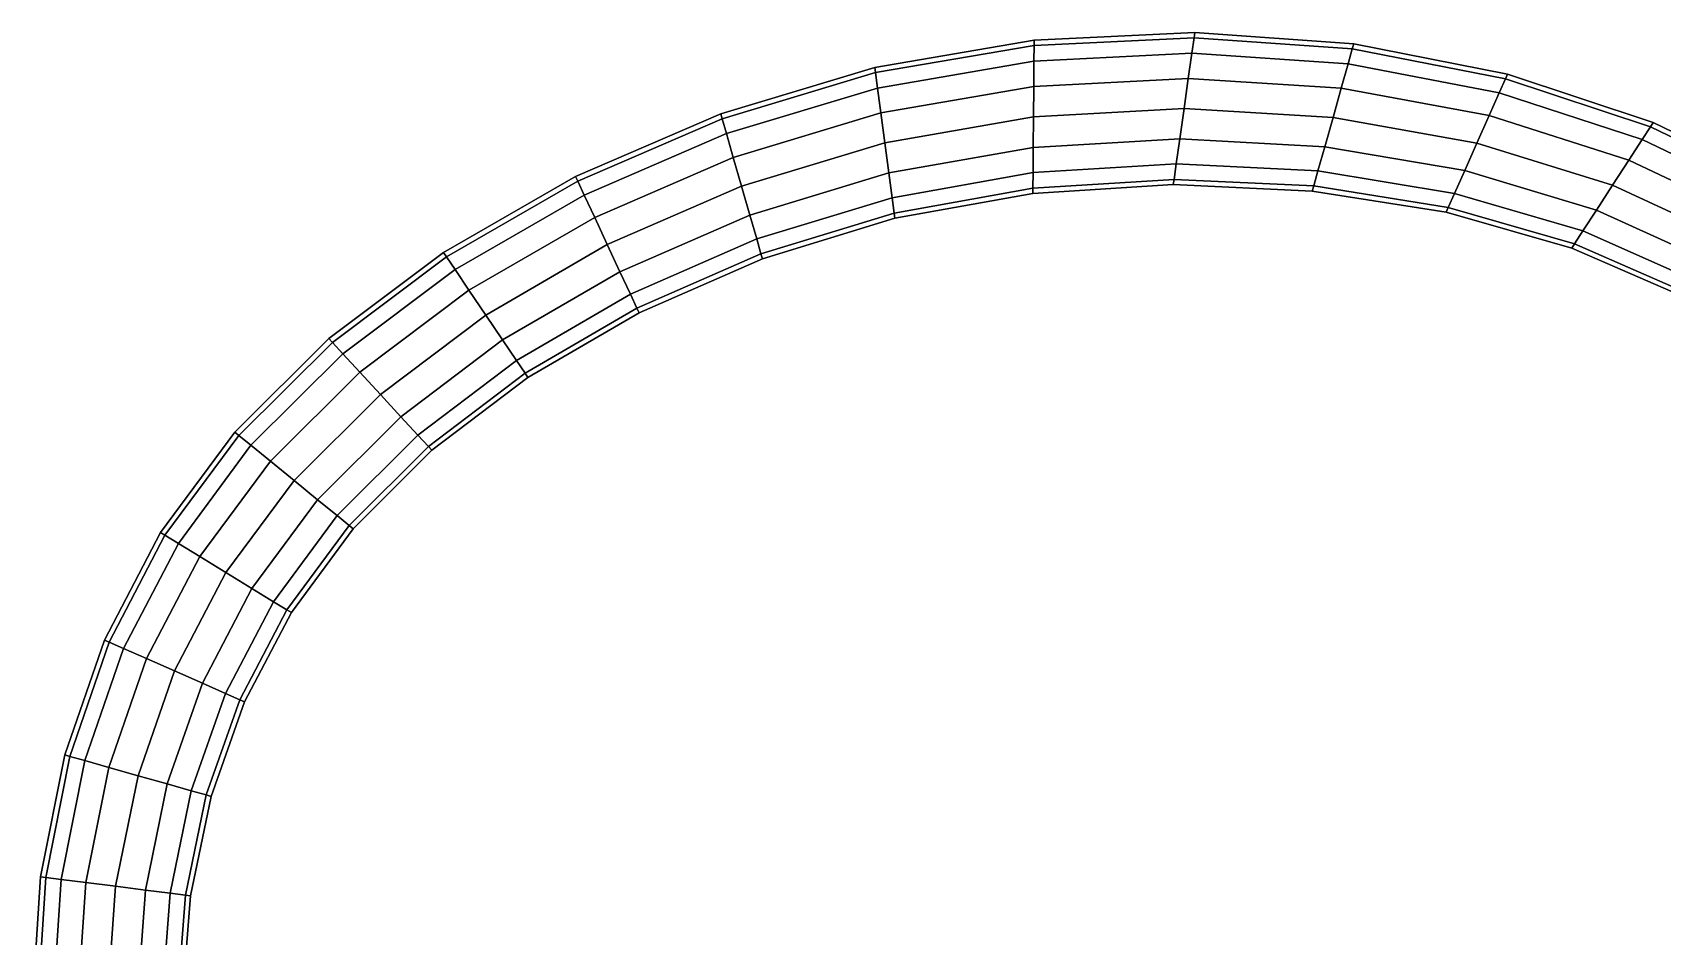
# Model space of a CAD drawing. Extents: x -69847 to 69397, y -182924 to 65597.
# Drawn here: x -69847 to -25111, y -49749 to -24920 of the extents above; entities that cross this region are included whole.
import ezdxf

# ---------------------------------------------------------------- set-up
doc = ezdxf.new("R2010")
doc.units = 0

msp = doc.modelspace()

# ---------------------------------------------------------------- linework, layer by layer
for points in [[(-42357.511719, -25132.783203, 200021.203125), (-42358.648438, -25276.253906, 199132.53125), (-37966.320313, -25061.974609, 199132.53125), (-37946.210938, -24919.601563, 200021.203125)], [(-42358.648438, -25276.253906, 200909.875), (-42357.511719, -25132.783203, 200021.203125), (-37946.210938, -24919.601563, 200021.203125), (-37966.320313, -25061.974609, 200909.875)], [(-37946.210938, -24919.601563, 200021.203125), (-37966.320313, -25061.974609, 199132.53125), (-33622.769531, -25368.738281, 199132.53125), (-33584.039063, -25230.986328, 200021.203125)], [(-37966.320313, -25061.974609, 200909.875), (-37946.210938, -24919.601563, 200021.203125), (-33584.039063, -25230.986328, 200021.203125), (-33622.769531, -25368.738281, 200909.875)], [(-46726.835938, -25879.050781, 200021.203125), (-46708.304688, -26020.244141, 199132.53125), (-42358.648438, -25276.253906, 199132.53125), (-42357.511719, -25132.783203, 200021.203125)], [(-46708.304688, -26020.244141, 200909.875), (-46726.835938, -25879.050781, 200021.203125), (-42357.511719, -25132.783203, 200021.203125), (-42358.648438, -25276.253906, 200909.875)], [(-46708.304688, -26020.244141, 199132.53125), (-46652.714844, -26443.826172, 198396.203125), (-42362.054688, -25706.662109, 198396.203125), (-42358.648438, -25276.253906, 199132.53125)], [(-46652.714844, -26443.826172, 201646.203125), (-46708.304688, -26020.244141, 200909.875), (-42358.648438, -25276.253906, 200909.875), (-42362.054688, -25706.662109, 201646.203125)], [(-42367.550781, -26400.099609, 202103.234375), (-42362.054688, -25706.662109, 201646.203125), (-38026.640625, -25489.091797, 201646.203125), (-38123.828125, -26177.224609, 202103.234375)], [(-38026.640625, -25489.091797, 198396.203125), (-42362.054688, -25706.662109, 198396.203125), (-42367.550781, -26400.099609, 197939.171875), (-38123.828125, -26177.224609, 197939.171875)], [(-42358.648438, -25276.253906, 199132.53125), (-42362.054688, -25706.662109, 198396.203125), (-38026.640625, -25489.091797, 198396.203125), (-37966.320313, -25061.974609, 199132.53125)], [(-42362.054688, -25706.662109, 201646.203125), (-42358.648438, -25276.253906, 200909.875), (-37966.320313, -25061.974609, 200909.875), (-38026.640625, -25489.091797, 201646.203125)], [(-38123.828125, -26177.224609, 202103.234375), (-38026.640625, -25489.091797, 201646.203125), (-33738.964844, -25781.996094, 201646.203125), (-33926.167969, -26447.800781, 202103.234375)], [(-33738.964844, -25781.996094, 198396.203125), (-38026.640625, -25489.091797, 198396.203125), (-38123.828125, -26177.224609, 197939.171875), (-33926.167969, -26447.800781, 197939.171875)], [(-37966.320313, -25061.974609, 199132.53125), (-38026.640625, -25489.091797, 198396.203125), (-33738.964844, -25781.996094, 198396.203125), (-33622.769531, -25368.738281, 199132.53125)], [(-38026.640625, -25489.091797, 201646.203125), (-37966.320313, -25061.974609, 200909.875), (-33622.769531, -25368.738281, 200909.875), (-33738.964844, -25781.996094, 201646.203125)], [(-33622.769531, -25368.738281, 199132.53125), (-33738.964844, -25781.996094, 198396.203125), (-29591.515625, -26576.261719, 198396.203125), (-29419.443359, -26187.876953, 199132.53125)], [(-33738.964844, -25781.996094, 201646.203125), (-33622.769531, -25368.738281, 200909.875), (-29419.443359, -26187.876953, 200909.875), (-29591.515625, -26576.261719, 201646.203125)], [(-33584.039063, -25230.986328, 200021.203125), (-33622.769531, -25368.738281, 199132.53125), (-29419.443359, -26187.876953, 199132.53125), (-29362.085938, -26058.416016, 200021.203125)], [(-33622.769531, -25368.738281, 200909.875), (-33584.039063, -25230.986328, 200021.203125), (-29362.085938, -26058.416016, 200021.203125), (-29419.443359, -26187.876953, 200909.875)], [(-50959.214844, -27150.716797, 200013.390625), (-50920.203125, -27286.460938, 199124.71875), (-46708.304688, -26020.244141, 199132.53125), (-46726.835938, -25879.050781, 200021.203125)], [(-50920.203125, -27286.460938, 200902.0625), (-50959.214844, -27150.716797, 200013.390625), (-46726.835938, -25879.050781, 200021.203125), (-46708.304688, -26020.244141, 200909.875)], [(-46563.152344, -27126.261719, 202103.234375), (-46652.714844, -26443.826172, 201646.203125), (-42362.054688, -25706.662109, 201646.203125), (-42367.550781, -26400.099609, 202103.234375)], [(-42362.054688, -25706.662109, 198396.203125), (-46652.714844, -26443.826172, 198396.203125), (-46563.152344, -27126.261719, 197939.171875), (-42367.550781, -26400.099609, 197939.171875)], [(-33926.167969, -26447.800781, 202103.234375), (-33738.964844, -25781.996094, 201646.203125), (-29591.515625, -26576.261719, 201646.203125), (-29868.742188, -27201.992188, 202103.234375)], [(-29591.515625, -26576.261719, 198396.203125), (-33738.964844, -25781.996094, 198396.203125), (-33926.167969, -26447.800781, 197939.171875), (-29868.742188, -27201.992188, 197939.171875)], [(-50920.203125, -27286.460938, 199124.71875), (-50803.171875, -27693.691406, 198388.390625), (-46652.714844, -26443.826172, 198396.203125), (-46708.304688, -26020.244141, 199132.53125)], [(-50803.171875, -27693.691406, 201638.390625), (-50920.203125, -27286.460938, 200902.0625), (-46708.304688, -26020.244141, 200909.875), (-46652.714844, -26443.826172, 201646.203125)], [(-38123.828125, -26177.224609, 197939.171875), (-42367.550781, -26400.099609, 197939.171875), (-42374.183594, -27237.005859, 197786.828125), (-38241.125, -27007.730469, 197786.828125)], [(-42374.179688, -27237.005859, 202255.578125), (-42367.550781, -26400.099609, 202103.234375), (-38123.828125, -26177.224609, 202103.234375), (-38241.125, -27007.730469, 202255.578125)], [(-38241.125, -27007.730469, 202255.578125), (-38123.828125, -26177.224609, 202103.234375), (-33926.167969, -26447.800781, 202103.234375), (-34152.101563, -27251.357422, 202255.578125)], [(-33926.167969, -26447.800781, 197939.171875), (-38123.828125, -26177.224609, 197939.171875), (-38241.125, -27007.730469, 197786.828125), (-34152.101563, -27251.357422, 197786.828125)], [(-29419.443359, -26187.876953, 199132.53125), (-29591.515625, -26576.261719, 198396.203125), (-25668.011719, -27859.75, 198396.203125), (-25439.751953, -27506.802734, 199132.53125)], [(-29591.515625, -26576.261719, 201646.203125), (-29419.443359, -26187.876953, 200909.875), (-25439.751953, -27506.802734, 200909.875), (-25668.011719, -27859.75, 201646.203125)], [(-29362.085938, -26058.416016, 200021.203125), (-29419.443359, -26187.876953, 199132.53125), (-25439.751953, -27506.802734, 199132.53125), (-25363.666016, -27389.152344, 200021.203125)], [(-29419.443359, -26187.876953, 200909.875), (-29362.085938, -26058.416016, 200021.203125), (-25363.666016, -27389.152344, 200021.203125), (-25439.751953, -27506.802734, 200909.875)], [(-46563.152344, -27126.261719, 202103.234375), (-50614.613281, -28349.783203, 202095.421875), (-50803.171875, -27693.691406, 201638.390625), (-46652.714844, -26443.826172, 201646.203125)], [(-50803.171875, -27693.691406, 198388.390625), (-50614.613281, -28349.783203, 197931.359375), (-46563.152344, -27126.261719, 197939.171875), (-46652.714844, -26443.826172, 198396.203125)], [(-46455.058594, -27949.892578, 202255.578125), (-46563.152344, -27126.261719, 202103.234375), (-42367.550781, -26400.099609, 202103.234375), (-42374.179688, -27237.005859, 202255.578125)], [(-42367.550781, -26400.099609, 197939.171875), (-46563.152344, -27126.261719, 197939.171875), (-46455.0625, -27949.892578, 197786.828125), (-42374.183594, -27237.005859, 197786.828125)], [(-34152.101563, -27251.357422, 202255.578125), (-33926.167969, -26447.800781, 202103.234375), (-29868.742188, -27201.992188, 202103.234375), (-30203.328125, -27957.183594, 202255.578125)], [(-29868.742188, -27201.992188, 197939.171875), (-33926.167969, -26447.800781, 197939.171875), (-34152.101563, -27251.357422, 197786.828125), (-30203.328125, -27957.183594, 197786.828125)], [(-29868.742188, -27201.992188, 202103.234375), (-29591.515625, -26576.261719, 201646.203125), (-25668.011719, -27859.75, 201646.203125), (-26035.761719, -28428.388672, 202103.234375)], [(-25668.011719, -27859.75, 198396.203125), (-29591.515625, -26576.261719, 198396.203125), (-29868.742188, -27201.992188, 197939.171875), (-26035.761719, -28428.388672, 197939.171875)], [(-54944.167969, -28875.255859, 199958.703125), (-54884.664063, -29002.771484, 199070.03125), (-50920.203125, -27286.460938, 199124.71875), (-50959.214844, -27150.716797, 200013.390625)], [(-54884.664063, -29002.771484, 200847.375), (-54944.167969, -28875.255859, 199958.703125), (-50959.214844, -27150.716797, 200013.390625), (-50920.203125, -27286.460938, 200902.0625)], [(-54884.664063, -29002.771484, 199070.03125), (-54706.15625, -29385.324219, 198333.703125), (-50803.171875, -27693.691406, 198388.390625), (-50920.203125, -27286.460938, 199124.71875)], [(-54706.15625, -29385.324219, 201583.703125), (-54884.664063, -29002.771484, 200847.375), (-50920.203125, -27286.460938, 200902.0625), (-50803.171875, -27693.691406, 201638.390625)], [(-46455.058594, -27949.892578, 202255.578125), (-50387.046875, -29141.619141, 202247.765625), (-50614.613281, -28349.783203, 202095.421875), (-46563.152344, -27126.261719, 202103.234375)], [(-50614.613281, -28349.783203, 197931.359375), (-50387.046875, -29141.619141, 197779.015625), (-46455.0625, -27949.892578, 197786.828125), (-46563.152344, -27126.261719, 197939.171875)], [(-42374.183594, -27237.005859, 197786.828125), (-46455.0625, -27949.892578, 197786.828125), (-46346.96875, -28773.523438, 197939.171875), (-42380.8125, -28073.914063, 197939.171875)], [(-46346.96875, -28773.523438, 202103.234375), (-46455.058594, -27949.892578, 202255.578125), (-42374.179688, -27237.005859, 202255.578125), (-42380.8125, -28073.914063, 202103.234375)], [(-42380.8125, -28073.914063, 202103.234375), (-42374.179688, -27237.005859, 202255.578125), (-38241.125, -27007.730469, 202255.578125), (-38358.417969, -27838.236328, 202103.234375)], [(-38241.125, -27007.730469, 197786.828125), (-42374.183594, -27237.005859, 197786.828125), (-42380.8125, -28073.914063, 197939.171875), (-38358.417969, -27838.236328, 197939.171875)], [(-38358.417969, -27838.236328, 202103.234375), (-38241.125, -27007.730469, 202255.578125), (-34152.101563, -27251.357422, 202255.578125), (-34378.035156, -28054.916016, 202103.234375)], [(-34152.101563, -27251.357422, 197786.828125), (-38241.125, -27007.730469, 197786.828125), (-38358.417969, -27838.236328, 197939.171875), (-34378.035156, -28054.916016, 197939.171875)], [(-34378.035156, -28054.916016, 202103.234375), (-34152.101563, -27251.357422, 202255.578125), (-30203.328125, -27957.183594, 202255.578125), (-30537.914063, -28712.375, 202103.234375)], [(-30203.328125, -27957.183594, 197786.828125), (-34152.101563, -27251.357422, 197786.828125), (-34378.035156, -28054.916016, 197939.171875), (-30537.914063, -28712.375, 197939.171875)], [(-30203.328125, -27957.183594, 202255.578125), (-29868.742188, -27201.992188, 202103.234375), (-26035.761719, -28428.388672, 202103.234375), (-26479.597656, -29114.677734, 202255.578125)], [(-26035.761719, -28428.388672, 197939.171875), (-29868.742188, -27201.992188, 197939.171875), (-30203.328125, -27957.183594, 197786.828125), (-26479.597656, -29114.677734, 197786.828125)], [(-50614.613281, -28349.783203, 202095.421875), (-54418.554688, -30001.658203, 202040.734375), (-54706.15625, -29385.324219, 201583.703125), (-50803.171875, -27693.691406, 201638.390625)], [(-54706.15625, -29385.324219, 198333.703125), (-54418.554688, -30001.658203, 197876.671875), (-50614.613281, -28349.783203, 197931.359375), (-50803.171875, -27693.691406, 198388.390625)], [(-25439.751953, -27506.802734, 199132.53125), (-25668.011719, -27859.75, 198396.203125), (-22017.048828, -29608.25, 198396.203125), (-21734.962891, -29297.253906, 199132.53125)], [(-25668.011719, -27859.75, 201646.203125), (-25439.751953, -27506.802734, 200909.875), (-21734.962891, -29297.253906, 200909.875), (-22017.048828, -29608.25, 201646.203125)], [(-25363.666016, -27389.152344, 200021.203125), (-25439.751953, -27506.802734, 199132.53125), (-21734.962891, -29297.253906, 199132.53125), (-21640.935547, -29193.587891, 200021.203125)], [(-25439.751953, -27506.802734, 200909.875), (-25363.666016, -27389.152344, 200021.203125), (-21640.935547, -29193.587891, 200021.203125), (-21734.962891, -29297.253906, 200909.875)], [(-46346.96875, -28773.523438, 202103.234375), (-50159.480469, -29933.455078, 202095.421875), (-50387.046875, -29141.619141, 202247.765625), (-46455.058594, -27949.892578, 202255.578125)], [(-50387.046875, -29141.619141, 197779.015625), (-50159.484375, -29933.455078, 197931.359375), (-46346.96875, -28773.523438, 197939.171875), (-46455.0625, -27949.892578, 197786.828125)], [(-46257.40625, -29455.958984, 201646.203125), (-46346.96875, -28773.523438, 202103.234375), (-42380.8125, -28073.914063, 202103.234375), (-42386.308594, -28767.351563, 201646.203125)], [(-42380.8125, -28073.914063, 197939.171875), (-46346.96875, -28773.523438, 197939.171875), (-46257.40625, -29455.958984, 198396.203125), (-42386.308594, -28767.351563, 198396.203125)], [(-42386.308594, -28767.351563, 201646.203125), (-42380.8125, -28073.914063, 202103.234375), (-38358.417969, -27838.236328, 202103.234375), (-38455.605469, -28526.369141, 201646.203125)], [(-38358.417969, -27838.236328, 197939.171875), (-42380.8125, -28073.914063, 197939.171875), (-42386.308594, -28767.351563, 198396.203125), (-38455.609375, -28526.369141, 198396.203125)], [(-34378.035156, -28054.916016, 197939.171875), (-38358.417969, -27838.236328, 197939.171875), (-38455.609375, -28526.369141, 198396.203125), (-34565.238281, -28720.71875, 198396.203125)], [(-38455.605469, -28526.369141, 201646.203125), (-38358.417969, -27838.236328, 202103.234375), (-34378.035156, -28054.916016, 202103.234375), (-34565.238281, -28720.71875, 201646.203125)], [(-34565.238281, -28720.71875, 201646.203125), (-34378.035156, -28054.916016, 202103.234375), (-30537.914063, -28712.375, 202103.234375), (-30815.140625, -29338.105469, 201646.203125)], [(-30537.914063, -28712.375, 197939.171875), (-34378.035156, -28054.916016, 197939.171875), (-34565.238281, -28720.71875, 198396.203125), (-30815.140625, -29338.105469, 198396.203125)], [(-30537.914063, -28712.375, 202103.234375), (-30203.328125, -27957.183594, 202255.578125), (-26479.597656, -29114.677734, 202255.578125), (-26923.433594, -29800.964844, 202103.234375)], [(-26479.597656, -29114.677734, 197786.828125), (-30203.328125, -27957.183594, 197786.828125), (-30537.914063, -28712.375, 197939.171875), (-26923.433594, -29800.964844, 197939.171875)], [(-26035.761719, -28428.388672, 202103.234375), (-25668.011719, -27859.75, 201646.203125), (-22017.048828, -29608.25, 201646.203125), (-22471.517578, -30109.302734, 202103.234375)], [(-22017.048828, -29608.25, 198396.203125), (-25668.011719, -27859.75, 198396.203125), (-26035.761719, -28428.388672, 197939.171875), (-22471.517578, -30109.302734, 197939.171875)], [(-50387.046875, -29141.619141, 202247.765625), (-54071.453125, -30745.509766, 202193.078125), (-54418.554688, -30001.658203, 202040.734375), (-50614.613281, -28349.783203, 202095.421875)], [(-54418.554688, -30001.658203, 197876.671875), (-54071.453125, -30745.509766, 197724.328125), (-50387.046875, -29141.619141, 197779.015625), (-50614.613281, -28349.783203, 197931.359375)], [(-38455.609375, -28526.369141, 198396.203125), (-42386.308594, -28767.351563, 198396.203125), (-42389.71875, -29197.759766, 199132.53125), (-38515.929688, -28953.486328, 199132.53125)], [(-38515.929688, -28953.486328, 200909.875), (-42389.71875, -29197.759766, 200909.875), (-42386.308594, -28767.351563, 201646.203125), (-38455.605469, -28526.369141, 201646.203125)], [(-34565.238281, -28720.71875, 198396.203125), (-38455.609375, -28526.369141, 198396.203125), (-38515.929688, -28953.486328, 199132.53125), (-34681.433594, -29133.976563, 199132.53125)], [(-34681.433594, -29133.976563, 200909.875), (-38515.929688, -28953.486328, 200909.875), (-38455.605469, -28526.369141, 201646.203125), (-34565.238281, -28720.71875, 201646.203125)], [(-26479.597656, -29114.677734, 202255.578125), (-26035.761719, -28428.388672, 202103.234375), (-22471.517578, -30109.302734, 202103.234375), (-23020.015625, -30714.019531, 202255.578125)], [(-22471.517578, -30109.302734, 197939.171875), (-26035.761719, -28428.388672, 197939.171875), (-26479.597656, -29114.677734, 197786.828125), (-23020.015625, -30714.019531, 197786.828125)], [(-58567.335938, -30963.927734, 199810.265625), (-58488.363281, -31080.892578, 198921.59375), (-54884.664063, -29002.771484, 199070.03125), (-54944.167969, -28875.255859, 199958.703125)], [(-58488.363281, -31080.892578, 200698.9375), (-58567.335938, -30963.927734, 199810.265625), (-54944.167969, -28875.255859, 199958.703125), (-54884.664063, -29002.771484, 200847.375)], [(-58488.363281, -31080.892578, 198921.59375), (-58251.449219, -31431.787109, 198185.265625), (-54706.15625, -29385.324219, 198333.703125), (-54884.664063, -29002.771484, 199070.03125)], [(-58251.449219, -31431.787109, 201435.265625), (-58488.363281, -31080.892578, 200698.9375), (-54884.664063, -29002.771484, 200847.375), (-54706.15625, -29385.324219, 201583.703125)], [(-50159.484375, -29933.455078, 197931.359375), (-49970.929688, -30589.546875, 198388.390625), (-46257.40625, -29455.958984, 198396.203125), (-46346.96875, -28773.523438, 197939.171875)], [(-46257.40625, -29455.958984, 201646.203125), (-49970.929688, -30589.546875, 201638.390625), (-50159.480469, -29933.455078, 202095.421875), (-46346.96875, -28773.523438, 202103.234375)], [(-42386.308594, -28767.351563, 198396.203125), (-46257.40625, -29455.958984, 198396.203125), (-46201.816406, -29879.541016, 199132.53125), (-42389.71875, -29197.759766, 199132.53125)], [(-42389.71875, -29197.759766, 200909.875), (-46201.816406, -29879.541016, 200909.875), (-46257.40625, -29455.958984, 201646.203125), (-42386.308594, -28767.351563, 201646.203125)], [(-38515.929688, -28953.486328, 199132.53125), (-42389.71875, -29197.759766, 199132.53125), (-42390.855469, -29341.230469, 200021.203125), (-38536.035156, -29095.859375, 200021.203125)], [(-38536.035156, -29095.859375, 200021.203125), (-42390.855469, -29341.230469, 200021.203125), (-42389.71875, -29197.759766, 200909.875), (-38515.929688, -28953.486328, 200909.875)], [(-34681.433594, -29133.976563, 199132.53125), (-38515.929688, -28953.486328, 199132.53125), (-38536.035156, -29095.859375, 200021.203125), (-34720.164063, -29271.730469, 200021.203125)], [(-34720.164063, -29271.730469, 200021.203125), (-38536.035156, -29095.859375, 200021.203125), (-38515.929688, -28953.486328, 200909.875), (-34681.433594, -29133.976563, 200909.875)], [(-30815.140625, -29338.105469, 198396.203125), (-34565.238281, -28720.71875, 198396.203125), (-34681.433594, -29133.976563, 199132.53125), (-30987.212891, -29726.490234, 199132.53125)], [(-30987.212891, -29726.490234, 200909.875), (-34681.433594, -29133.976563, 200909.875), (-34565.238281, -28720.71875, 201646.203125), (-30815.140625, -29338.105469, 201646.203125)], [(-30815.140625, -29338.105469, 201646.203125), (-30537.914063, -28712.375, 202103.234375), (-26923.433594, -29800.964844, 202103.234375), (-27291.183594, -30369.603516, 201646.203125)], [(-26923.433594, -29800.964844, 197939.171875), (-30537.914063, -28712.375, 197939.171875), (-30815.140625, -29338.105469, 198396.203125), (-27291.183594, -30369.603516, 198396.203125)], [(-54418.554688, -30001.658203, 202040.734375), (-57869.753906, -31997.117188, 201892.296875), (-58251.449219, -31431.787109, 201435.265625), (-54706.15625, -29385.324219, 201583.703125)], [(-58251.449219, -31431.787109, 198185.265625), (-57869.753906, -31997.117188, 197728.234375), (-54418.554688, -30001.658203, 197876.671875), (-54706.15625, -29385.324219, 198333.703125)], [(-50159.480469, -29933.455078, 202095.421875), (-53724.351563, -31489.359375, 202040.734375), (-54071.453125, -30745.509766, 202193.078125), (-50387.046875, -29141.619141, 202247.765625)], [(-54071.453125, -30745.509766, 197724.328125), (-53724.351563, -31489.359375, 197876.671875), (-50159.484375, -29933.455078, 197931.359375), (-50387.046875, -29141.619141, 197779.015625)], [(-46257.40625, -29455.958984, 198396.203125), (-49970.929688, -30589.546875, 198388.390625), (-49853.894531, -30996.777344, 199124.71875), (-46201.816406, -29879.541016, 199132.53125)], [(-46201.816406, -29879.541016, 200909.875), (-49853.894531, -30996.777344, 200902.0625), (-49970.929688, -30589.546875, 201638.390625), (-46257.40625, -29455.958984, 201646.203125)], [(-42389.71875, -29197.759766, 199132.53125), (-46201.816406, -29879.541016, 199132.53125), (-46183.285156, -30020.734375, 200021.203125), (-42390.855469, -29341.230469, 200021.203125)], [(-42390.855469, -29341.230469, 200021.203125), (-46183.285156, -30020.734375, 200021.203125), (-46201.816406, -29879.541016, 200909.875), (-42389.71875, -29197.759766, 200909.875)], [(-30987.212891, -29726.490234, 199132.53125), (-34681.433594, -29133.976563, 199132.53125), (-34720.164063, -29271.730469, 200021.203125), (-31044.570313, -29855.951172, 200021.203125)], [(-31044.570313, -29855.951172, 200021.203125), (-34720.164063, -29271.730469, 200021.203125), (-34681.433594, -29133.976563, 200909.875), (-30987.212891, -29726.490234, 200909.875)], [(-27291.183594, -30369.603516, 198396.203125), (-30815.140625, -29338.105469, 198396.203125), (-30987.212891, -29726.490234, 199132.53125), (-27519.443359, -30722.552734, 199132.53125)], [(-27519.443359, -30722.552734, 200909.875), (-30987.212891, -29726.490234, 200909.875), (-30815.140625, -29338.105469, 201646.203125), (-27291.183594, -30369.603516, 201646.203125)], [(-26923.433594, -29800.964844, 202103.234375), (-26479.597656, -29114.677734, 202255.578125), (-23020.015625, -30714.019531, 202255.578125), (-23568.513672, -31318.736328, 202103.234375)], [(-23020.015625, -30714.019531, 197786.828125), (-26479.597656, -29114.677734, 197786.828125), (-26923.433594, -29800.964844, 197939.171875), (-23568.513672, -31318.736328, 197939.171875)], [(-49970.929688, -30589.546875, 201638.390625), (-53436.753906, -32105.693359, 201583.703125), (-53724.351563, -31489.359375, 202040.734375), (-50159.480469, -29933.455078, 202095.421875)], [(-53724.351563, -31489.359375, 197876.671875), (-53436.753906, -32105.693359, 198333.703125), (-49970.929688, -30589.546875, 198388.390625), (-50159.484375, -29933.455078, 197931.359375)], [(-46201.816406, -29879.541016, 199132.53125), (-49853.894531, -30996.777344, 199124.71875), (-49814.882813, -31132.519531, 200013.390625), (-46183.285156, -30020.734375, 200021.203125)], [(-46183.285156, -30020.734375, 200021.203125), (-49814.882813, -31132.519531, 200013.390625), (-49853.894531, -30996.777344, 200902.0625), (-46201.816406, -29879.541016, 200909.875)], [(-27519.443359, -30722.552734, 199132.53125), (-30987.212891, -29726.490234, 199132.53125), (-31044.570313, -29855.951172, 200021.203125), (-27595.529297, -30840.201172, 200021.203125)], [(-27595.529297, -30840.201172, 200021.203125), (-31044.570313, -29855.951172, 200021.203125), (-30987.212891, -29726.490234, 200909.875), (-27519.443359, -30722.552734, 200909.875)], [(-27291.183594, -30369.603516, 201646.203125), (-26923.433594, -29800.964844, 202103.234375), (-23568.513672, -31318.736328, 202103.234375), (-24022.982422, -31819.789063, 201646.203125)], [(-23568.513672, -31318.736328, 197939.171875), (-26923.433594, -29800.964844, 197939.171875), (-27291.183594, -30369.603516, 198396.203125), (-24022.984375, -31819.789063, 198396.203125)], [(-54071.453125, -30745.509766, 202193.078125), (-57409.089844, -32679.414063, 202044.640625), (-57869.753906, -31997.117188, 201892.296875), (-54418.554688, -30001.658203, 202040.734375)], [(-57869.753906, -31997.117188, 197728.234375), (-57409.089844, -32679.414063, 197575.890625), (-54071.453125, -30745.509766, 197724.328125), (-54418.554688, -30001.658203, 197876.671875)], [(-24022.984375, -31819.789063, 198396.203125), (-27291.183594, -30369.603516, 198396.203125), (-27519.443359, -30722.552734, 199132.53125), (-24305.068359, -32130.785156, 199132.53125)], [(-24305.068359, -32130.785156, 200909.875), (-27519.443359, -30722.552734, 200909.875), (-27291.183594, -30369.603516, 201646.203125), (-24022.982422, -31819.789063, 201646.203125)], [(-53724.351563, -31489.359375, 202040.734375), (-56948.421875, -33361.707031, 201892.296875), (-57409.089844, -32679.414063, 202044.640625), (-54071.453125, -30745.509766, 202193.078125)], [(-57409.089844, -32679.414063, 197575.890625), (-56948.421875, -33361.707031, 197728.234375), (-53724.351563, -31489.359375, 197876.671875), (-54071.453125, -30745.509766, 197724.328125)], [(-49970.929688, -30589.546875, 198388.390625), (-53436.753906, -32105.693359, 198333.703125), (-53258.242188, -32488.246094, 199070.03125), (-49853.894531, -30996.777344, 199124.71875)], [(-49853.894531, -30996.777344, 200902.0625), (-53258.242188, -32488.246094, 200847.375), (-53436.753906, -32105.693359, 201583.703125), (-49970.929688, -30589.546875, 201638.390625)], [(-24305.068359, -32130.785156, 199132.53125), (-27519.443359, -30722.552734, 199132.53125), (-27595.529297, -30840.201172, 200021.203125), (-24399.095703, -32234.451172, 200021.203125)], [(-24399.095703, -32234.451172, 200021.203125), (-27595.529297, -30840.201172, 200021.203125), (-27519.443359, -30722.552734, 200909.875), (-24305.068359, -32130.785156, 200909.875)], [(-61714.359375, -33328.003906, 199521.203125), (-61617.976563, -33432.539063, 198632.53125), (-58488.363281, -31080.892578, 198921.59375), (-58567.335938, -30963.927734, 199810.265625)], [(-61617.976563, -33432.539063, 200409.875), (-61714.359375, -33328.003906, 199521.203125), (-58567.335938, -30963.927734, 199810.265625), (-58488.363281, -31080.892578, 200698.9375)], [(-61617.976563, -33432.539063, 198632.53125), (-61328.832031, -33746.140625, 197896.203125), (-58251.449219, -31431.787109, 198185.265625), (-58488.363281, -31080.892578, 198921.59375)], [(-61328.832031, -33746.140625, 201146.203125), (-61617.976563, -33432.539063, 200409.875), (-58488.363281, -31080.892578, 200698.9375), (-58251.449219, -31431.787109, 201435.265625)], [(-49853.894531, -30996.777344, 199124.71875), (-53258.242188, -32488.246094, 199070.03125), (-53198.742188, -32615.761719, 199958.703125), (-49814.882813, -31132.519531, 200013.390625)], [(-49814.882813, -31132.519531, 200013.390625), (-53198.742188, -32615.761719, 199958.703125), (-53258.242188, -32488.246094, 200847.375), (-49853.894531, -30996.777344, 200902.0625)], [(-57869.753906, -31997.117188, 201892.296875), (-60862.988281, -34251.390625, 201603.234375), (-61328.832031, -33746.140625, 201146.203125), (-58251.449219, -31431.787109, 201435.265625)], [(-61328.832031, -33746.140625, 197896.203125), (-60862.988281, -34251.390625, 197439.171875), (-57869.753906, -31997.117188, 197728.234375), (-58251.449219, -31431.787109, 198185.265625)], [(-53436.753906, -32105.693359, 201583.703125), (-56566.730469, -33927.035156, 201435.265625), (-56948.421875, -33361.707031, 201892.296875), (-53724.351563, -31489.359375, 202040.734375)], [(-56948.421875, -33361.707031, 197728.234375), (-56566.730469, -33927.035156, 198185.265625), (-53436.753906, -32105.693359, 198333.703125), (-53724.351563, -31489.359375, 197876.671875)], [(-57409.089844, -32679.414063, 202044.640625), (-60300.761719, -34861.175781, 201755.578125), (-60862.988281, -34251.390625, 201603.234375), (-57869.753906, -31997.117188, 201892.296875)], [(-60862.988281, -34251.390625, 197439.171875), (-60300.761719, -34861.175781, 197286.828125), (-57409.089844, -32679.414063, 197575.890625), (-57869.753906, -31997.117188, 197728.234375)], [(-53436.753906, -32105.693359, 198333.703125), (-56566.730469, -33927.035156, 198185.265625), (-56329.8125, -34277.929688, 198921.59375), (-53258.242188, -32488.246094, 199070.03125)], [(-53258.242188, -32488.246094, 200847.375), (-56329.8125, -34277.929688, 200698.9375), (-56566.730469, -33927.035156, 201435.265625), (-53436.753906, -32105.693359, 201583.703125)], [(-53258.242188, -32488.246094, 199070.03125), (-56329.8125, -34277.929688, 198921.59375), (-56250.839844, -34394.894531, 199810.265625), (-53198.742188, -32615.761719, 199958.703125)], [(-53198.742188, -32615.761719, 199958.703125), (-56250.839844, -34394.894531, 199810.265625), (-56329.8125, -34277.929688, 200698.9375), (-53258.242188, -32488.246094, 200847.375)], [(-56948.421875, -33361.707031, 201892.296875), (-59738.539063, -35470.960938, 201603.234375), (-60300.761719, -34861.175781, 201755.578125), (-57409.089844, -32679.414063, 202044.640625)], [(-60300.761719, -34861.175781, 197286.828125), (-59738.539063, -35470.960938, 197439.171875), (-56948.421875, -33361.707031, 197728.234375), (-57409.089844, -32679.414063, 197575.890625)], [(-64297.578125, -35894.367188, 199062.875), (-64186.6875, -35984.945313, 198174.203125), (-61617.976563, -33432.539063, 198632.53125), (-61714.359375, -33328.003906, 199521.203125)], [(-64186.6875, -35984.945313, 199951.546875), (-64297.578125, -35894.367188, 199062.875), (-61714.359375, -33328.003906, 199521.203125), (-61617.976563, -33432.539063, 200409.875)], [(-64186.6875, -35984.945313, 198174.203125), (-63854.011719, -36256.683594, 197437.875), (-61328.832031, -33746.140625, 197896.203125), (-61617.976563, -33432.539063, 198632.53125)], [(-63854.011719, -36256.683594, 200687.875), (-64186.6875, -35984.945313, 199951.546875), (-61617.976563, -33432.539063, 200409.875), (-61328.832031, -33746.140625, 201146.203125)], [(-56566.730469, -33927.035156, 201435.265625), (-59272.695313, -35976.210938, 201146.203125), (-59738.539063, -35470.960938, 201603.234375), (-56948.421875, -33361.707031, 201892.296875)], [(-59738.539063, -35470.960938, 197439.171875), (-59272.695313, -35976.210938, 197896.203125), (-56566.730469, -33927.035156, 198185.265625), (-56948.421875, -33361.707031, 197728.234375)], [(-60862.988281, -34251.390625, 201603.234375), (-63318.035156, -36694.480469, 201144.90625), (-63854.011719, -36256.683594, 200687.875), (-61328.832031, -33746.140625, 201146.203125)], [(-63854.011719, -36256.683594, 197437.875), (-63318.035156, -36694.480469, 196980.84375), (-60862.988281, -34251.390625, 197439.171875), (-61328.832031, -33746.140625, 197896.203125)], [(-56566.730469, -33927.035156, 198185.265625), (-59272.695313, -35976.210938, 197896.203125), (-58983.546875, -36289.816406, 198632.53125), (-56329.8125, -34277.929688, 198921.59375)], [(-56329.8125, -34277.929688, 200698.9375), (-58983.546875, -36289.816406, 200409.875), (-59272.695313, -35976.210938, 201146.203125), (-56566.730469, -33927.035156, 201435.265625)], [(-60300.761719, -34861.175781, 201755.578125), (-62671.167969, -37222.859375, 201297.25), (-63318.035156, -36694.480469, 201144.90625), (-60862.988281, -34251.390625, 201603.234375)], [(-63318.035156, -36694.480469, 196980.84375), (-62671.167969, -37222.859375, 196828.5), (-60300.761719, -34861.175781, 197286.828125), (-60862.988281, -34251.390625, 197439.171875)], [(-56329.8125, -34277.929688, 198921.59375), (-58983.546875, -36289.816406, 198632.53125), (-58887.164063, -36394.351563, 199521.203125), (-56250.839844, -34394.894531, 199810.265625)], [(-56250.839844, -34394.894531, 199810.265625), (-58887.164063, -36394.351563, 199521.203125), (-58983.546875, -36289.816406, 200409.875), (-56329.8125, -34277.929688, 200698.9375)], [(-59738.539063, -35470.960938, 201603.234375), (-62024.300781, -37751.234375, 201144.90625), (-62671.167969, -37222.859375, 201297.25), (-60300.761719, -34861.175781, 201755.578125)], [(-62671.167969, -37222.859375, 196828.5), (-62024.300781, -37751.234375, 196980.84375), (-59738.539063, -35470.960938, 197439.171875), (-60300.761719, -34861.175781, 197286.828125)], [(-59272.695313, -35976.210938, 201146.203125), (-61488.328125, -38189.03125, 200687.875), (-62024.300781, -37751.234375, 201144.90625), (-59738.539063, -35470.960938, 201603.234375)], [(-62024.300781, -37751.234375, 196980.84375), (-61488.328125, -38189.03125, 197437.875), (-59272.695313, -35976.210938, 197896.203125), (-59738.539063, -35470.960938, 197439.171875)], [(-66336.132813, -38652.394531, 198479.53125), (-66213.703125, -38727.457031, 197590.859375), (-64186.6875, -35984.945313, 198174.203125), (-64297.578125, -35894.367188, 199062.875)], [(-66213.703125, -38727.457031, 199368.203125), (-66336.132813, -38652.394531, 198479.53125), (-64297.578125, -35894.367188, 199062.875), (-64186.6875, -35984.945313, 199951.546875)], [(-66213.703125, -38727.457031, 197590.859375), (-65846.421875, -38952.648438, 196854.53125), (-63854.011719, -36256.683594, 197437.875), (-64186.6875, -35984.945313, 198174.203125)], [(-65846.421875, -38952.648438, 200104.53125), (-66213.703125, -38727.457031, 199368.203125), (-64186.6875, -35984.945313, 199951.546875), (-63854.011719, -36256.683594, 200687.875)], [(-59272.695313, -35976.210938, 197896.203125), (-61488.328125, -38189.03125, 197437.875), (-61155.652344, -38460.769531, 198174.203125), (-58983.546875, -36289.816406, 198632.53125)], [(-58983.546875, -36289.816406, 200409.875), (-61155.652344, -38460.769531, 199951.546875), (-61488.328125, -38189.03125, 200687.875), (-59272.695313, -35976.210938, 201146.203125)], [(-63318.035156, -36694.480469, 201144.90625), (-65254.6875, -39315.453125, 200561.5625), (-65846.421875, -38952.648438, 200104.53125), (-63854.011719, -36256.683594, 200687.875)], [(-65846.421875, -38952.648438, 196854.53125), (-65254.6875, -39315.453125, 196397.5), (-63318.035156, -36694.480469, 196980.84375), (-63854.011719, -36256.683594, 197437.875)], [(-58983.546875, -36289.816406, 198632.53125), (-61155.652344, -38460.769531, 198174.203125), (-61044.757813, -38551.347656, 199062.875), (-58887.164063, -36394.351563, 199521.203125)], [(-58887.164063, -36394.351563, 199521.203125), (-61044.757813, -38551.347656, 199062.875), (-61155.652344, -38460.769531, 199951.546875), (-58983.546875, -36289.816406, 200409.875)], [(-62671.167969, -37222.859375, 201297.25), (-64540.53125, -39753.320313, 200713.90625), (-65254.6875, -39315.453125, 200561.5625), (-63318.035156, -36694.480469, 201144.90625)], [(-65254.6875, -39315.453125, 196397.5), (-64540.523438, -39753.320313, 196245.15625), (-62671.167969, -37222.859375, 196828.5), (-63318.035156, -36694.480469, 196980.84375)], [(-62024.300781, -37751.234375, 201144.90625), (-63826.367188, -40191.191406, 200561.5625), (-64540.53125, -39753.320313, 200713.90625), (-62671.167969, -37222.859375, 201297.25)], [(-64540.523438, -39753.320313, 196245.15625), (-63826.363281, -40191.191406, 196397.5), (-62024.300781, -37751.234375, 196980.84375), (-62671.167969, -37222.859375, 196828.5)], [(-61488.328125, -38189.03125, 200687.875), (-63234.632813, -40554, 200104.53125), (-63826.367188, -40191.191406, 200561.5625), (-62024.300781, -37751.234375, 201144.90625)], [(-63826.363281, -40191.191406, 196397.5), (-63234.632813, -40554, 196854.53125), (-61488.328125, -38189.03125, 197437.875), (-62024.300781, -37751.234375, 196980.84375)], [(-61488.328125, -38189.03125, 197437.875), (-63234.632813, -40554, 196854.53125), (-62867.347656, -40779.1875, 197590.859375), (-61155.652344, -38460.769531, 198174.203125)], [(-61155.652344, -38460.769531, 199951.546875), (-62867.347656, -40779.1875, 199368.203125), (-63234.632813, -40554, 200104.53125), (-61488.328125, -38189.03125, 200687.875)], [(-61155.652344, -38460.769531, 198174.203125), (-62867.347656, -40779.1875, 197590.859375), (-62744.921875, -40854.25, 198479.53125), (-61044.757813, -38551.347656, 199062.875)], [(-61044.757813, -38551.347656, 199062.875), (-62744.921875, -40854.25, 198479.53125), (-62867.347656, -40779.1875, 199368.203125), (-61155.652344, -38460.769531, 199951.546875)], [(-67875.84375, -41607.074219, 197833.703125), (-67744.742188, -41664.929688, 196945.03125), (-66213.703125, -38727.457031, 197590.859375), (-66336.132813, -38652.394531, 198479.53125)], [(-67744.742188, -41664.929688, 198722.375), (-67875.84375, -41607.074219, 197833.703125), (-66336.132813, -38652.394531, 198479.53125), (-66213.703125, -38727.457031, 199368.203125)], [(-67744.742188, -41664.929688, 196945.03125), (-67351.414063, -41838.503906, 196208.703125), (-65846.421875, -38952.648438, 196854.53125), (-66213.703125, -38727.457031, 197590.859375)], [(-67351.414063, -41838.503906, 199458.703125), (-67744.742188, -41664.929688, 198722.375), (-66213.703125, -38727.457031, 199368.203125), (-65846.421875, -38952.648438, 200104.53125)], [(-65254.6875, -39315.453125, 200561.5625), (-66717.726563, -42118.144531, 199915.734375), (-67351.414063, -41838.503906, 199458.703125), (-65846.421875, -38952.648438, 200104.53125)], [(-67351.414063, -41838.503906, 196208.703125), (-66717.726563, -42118.144531, 195751.671875), (-65254.6875, -39315.453125, 196397.5), (-65846.421875, -38952.648438, 196854.53125)], [(-64540.53125, -39753.320313, 200713.90625), (-65952.9375, -42455.644531, 200068.078125), (-66717.726563, -42118.144531, 199915.734375), (-65254.6875, -39315.453125, 200561.5625)], [(-66717.726563, -42118.144531, 195751.671875), (-65952.929688, -42455.644531, 195599.328125), (-64540.523438, -39753.320313, 196245.15625), (-65254.6875, -39315.453125, 196397.5)], [(-63826.367188, -40191.191406, 200561.5625), (-65188.140625, -42793.144531, 199915.734375), (-65952.9375, -42455.644531, 200068.078125), (-64540.53125, -39753.320313, 200713.90625)], [(-65952.929688, -42455.644531, 195599.328125), (-65188.140625, -42793.144531, 195751.671875), (-63826.363281, -40191.191406, 196397.5), (-64540.523438, -39753.320313, 196245.15625)], [(-63234.632813, -40554, 200104.53125), (-64554.453125, -43072.789063, 199458.703125), (-65188.140625, -42793.144531, 199915.734375), (-63826.367188, -40191.191406, 200561.5625)], [(-65188.140625, -42793.144531, 195751.671875), (-64554.453125, -43072.789063, 196208.703125), (-63234.632813, -40554, 196854.53125), (-63826.363281, -40191.191406, 196397.5)], [(-63234.632813, -40554, 196854.53125), (-64554.453125, -43072.789063, 196208.703125), (-64161.125, -43246.359375, 196945.03125), (-62867.347656, -40779.1875, 197590.859375)], [(-62867.347656, -40779.1875, 199368.203125), (-64161.125, -43246.359375, 198722.375), (-64554.453125, -43072.789063, 199458.703125), (-63234.632813, -40554, 200104.53125)], [(-62867.347656, -40779.1875, 197590.859375), (-64161.125, -43246.359375, 196945.03125), (-64030.015625, -43304.214844, 197833.703125), (-62744.921875, -40854.25, 198479.53125)], [(-62744.921875, -40854.25, 198479.53125), (-64030.015625, -43304.214844, 197833.703125), (-64161.125, -43246.359375, 198722.375), (-62867.347656, -40779.1875, 199368.203125)], [(-68962.5625, -44763.40625, 197187.875), (-68825.515625, -44802.234375, 196299.203125), (-67744.742188, -41664.929688, 196945.03125), (-67875.84375, -41607.074219, 197833.703125)], [(-68825.515625, -44802.234375, 198076.546875), (-68962.5625, -44763.40625, 197187.875), (-67875.84375, -41607.074219, 197833.703125), (-67744.742188, -41664.929688, 198722.375)], [(-68825.515625, -44802.234375, 196299.203125), (-68414.359375, -44918.71875, 195562.875), (-67351.414063, -41838.503906, 196208.703125), (-67744.742188, -41664.929688, 196945.03125)], [(-68414.359375, -44918.71875, 198812.875), (-68825.515625, -44802.234375, 198076.546875), (-67744.742188, -41664.929688, 198722.375), (-67351.414063, -41838.503906, 199458.703125)], [(-66717.726563, -42118.144531, 199915.734375), (-67751.945313, -45106.394531, 199269.90625), (-68414.359375, -44918.71875, 198812.875), (-67351.414063, -41838.503906, 199458.703125)], [(-68414.359375, -44918.71875, 195562.875), (-67751.945313, -45106.394531, 195105.84375), (-66717.726563, -42118.144531, 195751.671875), (-67351.414063, -41838.503906, 196208.703125)], [(-65952.9375, -42455.644531, 200068.078125), (-66952.484375, -45332.898438, 199422.25), (-67751.945313, -45106.394531, 199269.90625), (-66717.726563, -42118.144531, 199915.734375)], [(-67751.945313, -45106.394531, 195105.84375), (-66952.484375, -45332.898438, 194953.5), (-65952.929688, -42455.644531, 195599.328125), (-66717.726563, -42118.144531, 195751.671875)], [(-65188.140625, -42793.144531, 199915.734375), (-66153.03125, -45559.402344, 199269.90625), (-66952.484375, -45332.898438, 199422.25), (-65952.9375, -42455.644531, 200068.078125)], [(-66952.484375, -45332.898438, 194953.5), (-66153.03125, -45559.402344, 195105.84375), (-65188.140625, -42793.144531, 195751.671875), (-65952.929688, -42455.644531, 195599.328125)], [(-64554.453125, -43072.789063, 199458.703125), (-65490.617188, -45747.078125, 198812.875), (-66153.03125, -45559.402344, 199269.90625), (-65188.140625, -42793.144531, 199915.734375)], [(-66153.03125, -45559.402344, 195105.84375), (-65490.617188, -45747.078125, 195562.875), (-64554.453125, -43072.789063, 196208.703125), (-65188.140625, -42793.144531, 195751.671875)], [(-64554.453125, -43072.789063, 196208.703125), (-65490.617188, -45747.078125, 195562.875), (-65079.46875, -45863.5625, 196299.203125), (-64161.125, -43246.359375, 196945.03125)], [(-64161.125, -43246.359375, 198722.375), (-65079.46875, -45863.5625, 198076.546875), (-65490.617188, -45747.078125, 198812.875), (-64554.453125, -43072.789063, 199458.703125)], [(-64161.125, -43246.359375, 196945.03125), (-65079.46875, -45863.5625, 196299.203125), (-64942.414063, -45902.390625, 197187.875), (-64030.015625, -43304.214844, 197833.703125)], [(-64030.015625, -43304.214844, 197833.703125), (-64942.414063, -45902.390625, 197187.875), (-65079.46875, -45863.5625, 198076.546875), (-64161.125, -43246.359375, 198722.375)], [(-69627.984375, -48108.851563, 196594.125), (-69487.710938, -48126.832031, 195705.453125), (-68825.515625, -44802.234375, 196299.203125), (-68962.5625, -44763.40625, 197187.875)], [(-69487.710938, -48126.832031, 197482.796875), (-69627.984375, -48108.851563, 196594.125), (-68962.5625, -44763.40625, 197187.875), (-68825.515625, -44802.234375, 198076.546875)], [(-69487.710938, -48126.832031, 195705.453125), (-69066.890625, -48180.78125, 194969.125), (-68414.359375, -44918.71875, 195562.875), (-68825.515625, -44802.234375, 196299.203125)], [(-69066.890625, -48180.78125, 198219.125), (-69487.710938, -48126.832031, 197482.796875), (-68825.515625, -44802.234375, 198076.546875), (-68414.359375, -44918.71875, 198812.875)], [(-67751.945313, -45106.394531, 199269.90625), (-68388.90625, -48267.695313, 198676.15625), (-69066.890625, -48180.78125, 198219.125), (-68414.359375, -44918.71875, 198812.875)], [(-69066.890625, -48180.78125, 194969.125), (-68388.90625, -48267.695313, 194512.09375), (-67751.945313, -45106.394531, 195105.84375), (-68414.359375, -44918.71875, 195562.875)], [(-66952.484375, -45332.898438, 199422.25), (-67570.640625, -48372.59375, 198828.5), (-68388.90625, -48267.695313, 198676.15625), (-67751.945313, -45106.394531, 199269.90625)], [(-68388.90625, -48267.695313, 194512.09375), (-67570.640625, -48372.59375, 194359.75), (-66952.484375, -45332.898438, 194953.5), (-67751.945313, -45106.394531, 195105.84375)], [(-66153.03125, -45559.402344, 199269.90625), (-66752.382813, -48477.492188, 198676.15625), (-67570.640625, -48372.59375, 198828.5), (-66952.484375, -45332.898438, 199422.25)], [(-67570.640625, -48372.59375, 194359.75), (-66752.382813, -48477.492188, 194512.09375), (-66153.03125, -45559.402344, 195105.84375), (-66952.484375, -45332.898438, 194953.5)], [(-65490.617188, -45747.078125, 198812.875), (-66074.398438, -48564.40625, 198219.125), (-66752.382813, -48477.492188, 198676.15625), (-66153.03125, -45559.402344, 199269.90625)], [(-66752.382813, -48477.492188, 194512.09375), (-66074.398438, -48564.40625, 194969.125), (-65490.617188, -45747.078125, 195562.875), (-66153.03125, -45559.402344, 195105.84375)], [(-65490.617188, -45747.078125, 195562.875), (-66074.398438, -48564.40625, 194969.125), (-65653.578125, -48618.355469, 195705.453125), (-65079.46875, -45863.5625, 196299.203125)], [(-65079.46875, -45863.5625, 198076.546875), (-65653.578125, -48618.355469, 197482.796875), (-66074.398438, -48564.40625, 198219.125), (-65490.617188, -45747.078125, 198812.875)], [(-65079.46875, -45863.5625, 196299.203125), (-65653.578125, -48618.355469, 195705.453125), (-65513.304688, -48636.335938, 196594.125), (-64942.414063, -45902.390625, 197187.875)], [(-64942.414063, -45902.390625, 197187.875), (-65513.304688, -48636.335938, 196594.125), (-65653.578125, -48618.355469, 197482.796875), (-65079.46875, -45863.5625, 198076.546875)], [(-69847.289063, -51560.792969, 196062.875), (-69706.898438, -51556.648438, 195174.203125), (-69487.710938, -48126.832031, 195705.453125), (-69627.984375, -48108.851563, 196594.125)], [(-69706.898438, -51556.648438, 196951.546875), (-69847.289063, -51560.792969, 196062.875), (-69627.984375, -48108.851563, 196594.125), (-69487.710938, -48126.832031, 197482.796875)], [(-69706.898438, -51556.648438, 195174.203125), (-69285.726563, -51544.210938, 194437.875), (-69066.890625, -48180.78125, 194969.125), (-69487.710938, -48126.832031, 195705.453125)], [(-69285.726563, -51544.210938, 197687.875), (-69706.898438, -51556.648438, 196951.546875), (-69487.710938, -48126.832031, 197482.796875), (-69066.890625, -48180.78125, 198219.125)], [(-68388.90625, -48267.695313, 198676.15625), (-68607.171875, -51524.167969, 198144.90625), (-69285.726563, -51544.210938, 197687.875), (-69066.890625, -48180.78125, 198219.125)], [(-69285.726563, -51544.210938, 194437.875), (-68607.171875, -51524.167969, 193980.84375), (-68388.90625, -48267.695313, 194512.09375), (-69066.890625, -48180.78125, 194969.125)], [(-67570.640625, -48372.59375, 198828.5), (-67788.234375, -51499.984375, 198297.25), (-68607.171875, -51524.167969, 198144.90625), (-68388.90625, -48267.695313, 198676.15625)], [(-68607.171875, -51524.167969, 193980.84375), (-67788.234375, -51499.984375, 193828.5), (-67570.640625, -48372.59375, 194359.75), (-68388.90625, -48267.695313, 194512.09375)], [(-66752.382813, -48477.492188, 198676.15625), (-66969.289063, -51475.800781, 198144.90625), (-67788.234375, -51499.984375, 198297.25), (-67570.640625, -48372.59375, 198828.5)], [(-67788.234375, -51499.984375, 193828.5), (-66969.289063, -51475.800781, 193980.84375), (-66752.382813, -48477.492188, 194512.09375), (-67570.640625, -48372.59375, 194359.75)], [(-66074.398438, -48564.40625, 198219.125), (-66290.734375, -51455.761719, 197687.875), (-66969.289063, -51475.800781, 198144.90625), (-66752.382813, -48477.492188, 198676.15625)], [(-66969.289063, -51475.800781, 193980.84375), (-66290.734375, -51455.761719, 194437.875), (-66074.398438, -48564.40625, 194969.125), (-66752.382813, -48477.492188, 194512.09375)], [(-66074.398438, -48564.40625, 194969.125), (-66290.734375, -51455.761719, 194437.875), (-65869.5625, -51443.320313, 195174.203125), (-65653.578125, -48618.355469, 195705.453125)], [(-65653.578125, -48618.355469, 197482.796875), (-65869.5625, -51443.320313, 196951.546875), (-66290.734375, -51455.761719, 197687.875), (-66074.398438, -48564.40625, 198219.125)], [(-65653.578125, -48618.355469, 195705.453125), (-65869.5625, -51443.320313, 195174.203125), (-65729.171875, -51439.175781, 196062.875), (-65513.304688, -48636.335938, 196594.125)], [(-65513.304688, -48636.335938, 196594.125), (-65729.171875, -51439.175781, 196062.875), (-65869.5625, -51443.320313, 196951.546875), (-65653.578125, -48618.355469, 197482.796875)]]:
    msp.add_3dface(points)

doc.saveas('drawing.dxf')
